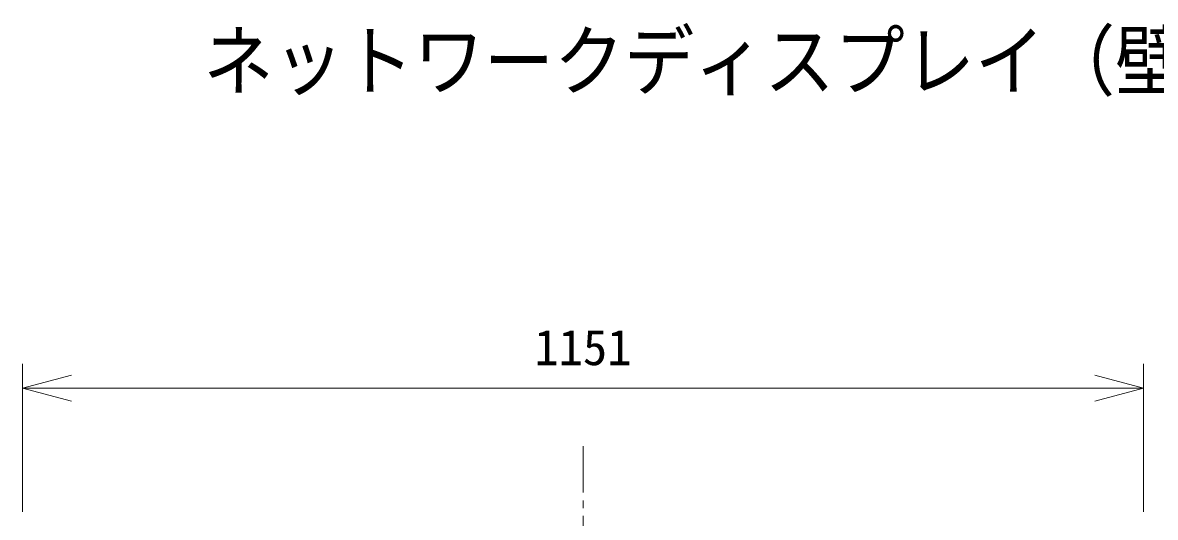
# Model space of a CAD drawing. Units: millimetres, scale not verified. Extents: x -62 to 99, y -103 to 57.
# Drawn here: x -44.8 to 13.4, y 31.4 to 56.8 of the extents above; entities that cross this region are included whole.
import ezdxf
from ezdxf.enums import TextEntityAlignment as Align

# ---------------------------------------------------------------- set-up
doc = ezdxf.new("R2010")
doc.units = ezdxf.units.MM
doc.header["$LTSCALE"] = 0.125
doc.linetypes.add('USER2', pattern=[28.575, 19.05, -3.175, 3.175, -3.175])
for name, color, linetype, lineweight in [('0-0_0', 7, 'Continuous', 18), ('0-4_SUNPO', 3, 'Continuous', 18), ('0-5_GAIKEI', 1, 'Continuous', 18)]:
    doc.layers.add(name, color=color, linetype=linetype, lineweight=lineweight)
doc.layers.add('0-2_MOJI1', color=7, linetype='Continuous')
doc.styles.add('ＭＳ ゴシック', font='')
doc.styles.get('ＭＳ ゴシック').set_extended_font_data('MS Gothic')

# ---------------------------------------------------------------- blocks, each defined once
blk = doc.blocks.new('_Open30')
at = {"layer": '0-0_0'}
blk.add_line((0, 0), (-1, 0), dxfattribs=at)
blk.add_lwpolyline([(-1, 0.26795), (0, 0), (-1, -0.26795)], dxfattribs=at)
blk = doc.blocks.new('D1')
at = {"layer": '0-4_SUNPO'}
for p, q in [((19.7238, 219.1786), (19.7238, 226.7894)), ((77.2638, 219.1786), (77.2638, 226.7894)), ((22.2238, 225.5394), (74.7638, 225.5394))]:
    blk.add_line(p, q, dxfattribs=at)
at = {"layer": '0-4_SUNPO', "xscale": 2.5, "yscale": 2.5, "rotation": 180}
blk.add_blockref('_Open30', (19.7238, 225.5394), dxfattribs=at)
at = {"layer": '0-4_SUNPO', "xscale": 2.5, "yscale": 2.5}
blk.add_blockref('_Open30', (77.2638, 225.5394), dxfattribs=at)
at = {"layer": '0-4_SUNPO', "color": 7, "style": 'ＭＳ ゴシック'}
blk.add_text('1151', height=1.833, dxfattribs=at).set_placement((45.9938, 226.1644), align=Align.BOTTOM_LEFT)

msp = doc.modelspace()

# ---------------------------------------------------------------- linework, layer by layer
at = {"layer": '0-5_GAIKEI', "color": 9, "linetype": 'USER2'}
msp.add_line((-15.9969, 35.0521), (-15.9969, -7.9605), dxfattribs=at)

# ---------------------------------------------------------------- block references
at = {"layer": '0-4_SUNPO'}
msp.add_blockref('D1', (-64.4907, -187.4967), dxfattribs=at)

# ---------------------------------------------------------------- texts
at = {"layer": '0-2_MOJI1', "style": 'ＭＳ ゴシック', "width": 0.9}
msp.add_text('ネットワークディスプレイ（壁掛金具（垂直）付）', height=2.933, dxfattribs=at).set_placement((-35.4907, 52.5033), align=Align.BOTTOM_LEFT)

doc.saveas('drawing.dxf')
